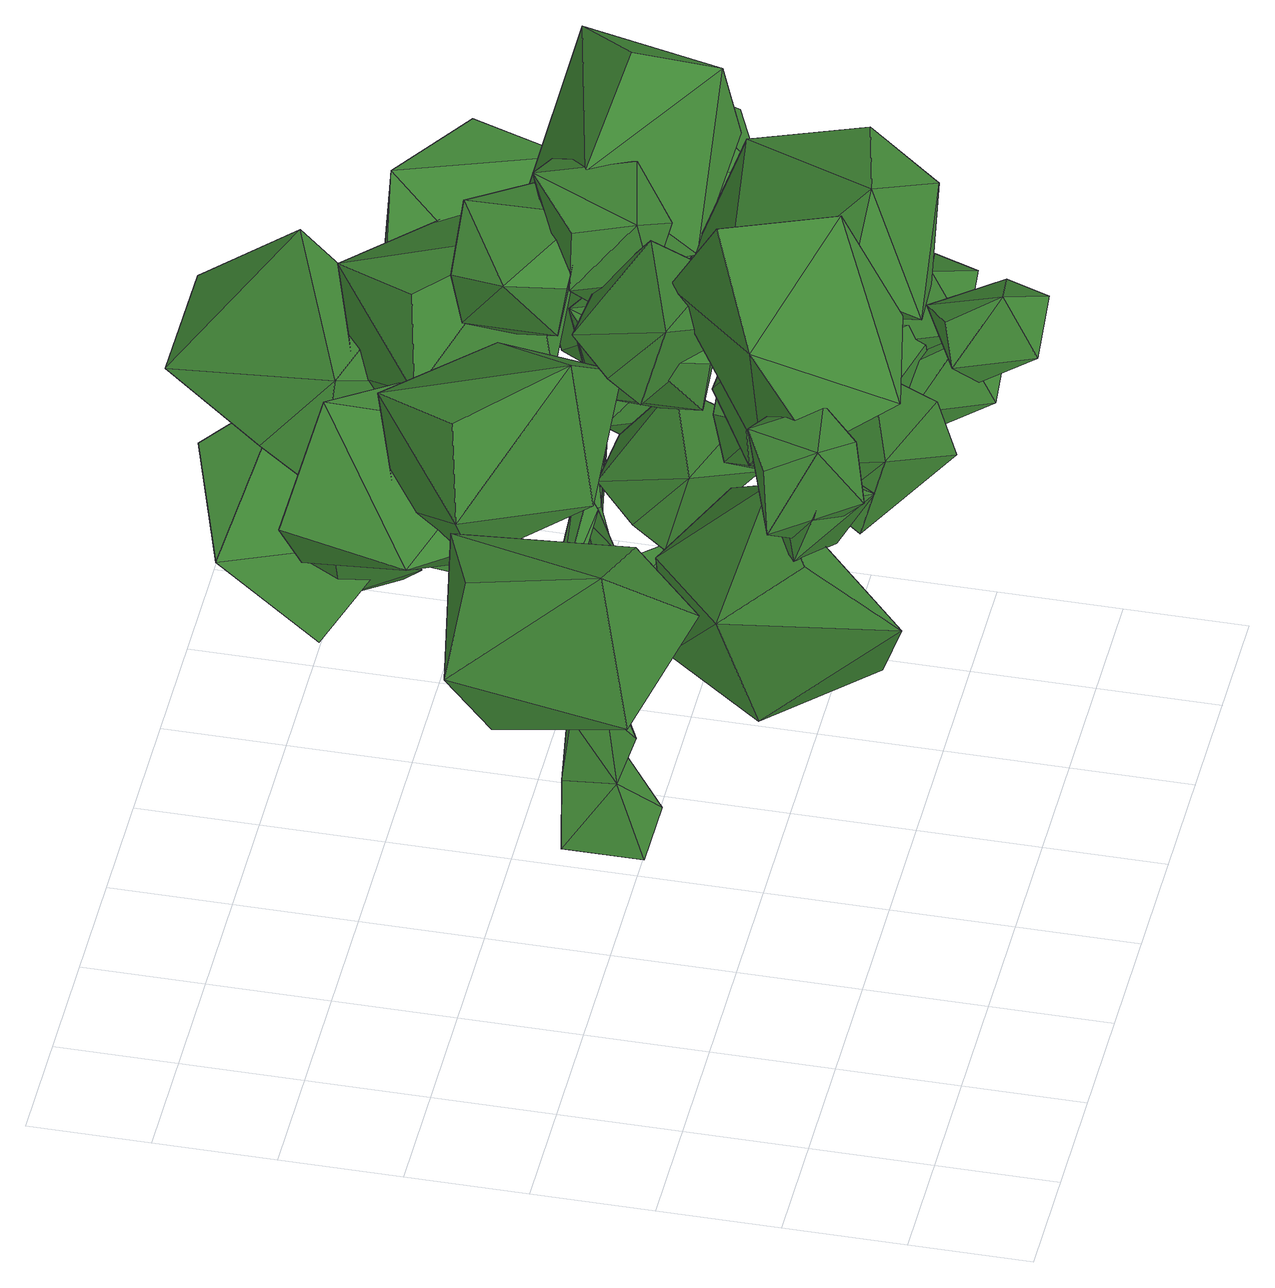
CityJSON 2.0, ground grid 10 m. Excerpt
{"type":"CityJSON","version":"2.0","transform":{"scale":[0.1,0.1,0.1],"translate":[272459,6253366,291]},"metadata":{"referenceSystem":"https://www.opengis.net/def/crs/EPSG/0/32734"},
"CityObjects":{
"tree1":{"type":"SolitaryVegetationObject","attributes":{"height":2.2,"width":0.145,"group":"standard","type":"broadleaf","footprint":[263447.32,6242790.53],"ground_height":16.09},"geometry":[{"type":"MultiSurface","lod":"2","boundaries":[[[0,1,2]],[[3,4,5]],[[0,6,7]],[[8,9,6]],[[9,10,11]],[[3,12,13]],[[2,8,0]],[[14,15,8]],[[15,16,10]],[[17,18,19]],[[2,20,14]],[[20,21,14]],[[22,16,21]],[[23,24,25]],[[7,20,1]],[[22,26,9]],[[9,23,22]],[[11,27,23]],[[28,29,30]],[[25,31,32]],[[33,34,35]],[[5,36,37]],[[38,39,40]],[[34,41,35]],[[28,38,34]],[[31,41,29]],[[39,42,43]],[[41,44,29]],[[29,39,30]],[[41,40,45]],[[46,42,47]],[[40,47,45]],[[39,46,40]],[[44,47,42]],[[48,49,50]],[[11,48,51]],[[11,12,3]],[[10,13,48]],[[52,53,54]],[[51,50,55]],[[12,55,52]],[[12,49,13]],[[56,57,58]],[[52,59,49]],[[49,56,50]],[[55,56,53]],[[60,57,61]],[[53,58,60]],[[53,61,54]],[[54,57,59]],[[62,63,64]],[[19,65,66]],[[67,65,62]],[[17,62,68]],[[10,17,32]],[[10,66,67]],[[16,19,66]],[[32,19,25]],[[64,69,70]],[[68,71,18]],[[18,63,65]],[[68,64,72]],[[70,73,74]],[[72,75,71]],[[63,75,69]],[[64,76,72]],[[73,77,74]],[[76,78,75]],[[75,73,69]],[[76,74,77]],[[79,80,81]],[[22,81,80]],[[9,79,6]],[[20,79,81]],[[82,83,84]],[[33,85,86]],[[33,28,34]],[[87,32,31]],[[33,36,88]],[[86,82,84]],[[27,37,82]],[[89,90,91]],[[82,92,93]],[[84,89,36]],[[37,89,92]],[[94,91,90]],[[89,95,92]],[[83,94,90]],[[93,95,94]],[[86,24,27]],[[86,85,24]],[[85,25,24]],[[5,87,88]],[[5,4,87]],[[4,32,87]],[[0,7,1]],[[0,8,6]],[[8,15,9]],[[9,15,10]],[[13,32,4]],[[4,3,13]],[[2,14,8]],[[14,21,15]],[[15,21,16]],[[17,68,18]],[[2,1,20]],[[20,22,21]],[[22,23,16]],[[25,16,23]],[[23,27,24]],[[7,6,20]],[[22,80,26]],[[9,11,23]],[[11,3,27]],[[28,31,29]],[[25,35,31]],[[35,25,85]],[[85,33,35]],[[37,3,5]],[[5,88,36]],[[38,30,39]],[[34,38,41]],[[28,30,38]],[[31,35,41]],[[39,44,42]],[[41,45,44]],[[29,44,39]],[[41,38,40]],[[46,43,42]],[[40,46,47]],[[39,43,46]],[[44,45,47]],[[48,13,49]],[[11,10,48]],[[11,51,12]],[[10,32,13]],[[52,55,53]],[[51,48,50]],[[12,51,55]],[[12,52,49]],[[56,59,57]],[[52,54,59]],[[49,59,56]],[[55,50,56]],[[60,58,57]],[[53,56,58]],[[53,60,61]],[[54,61,57]],[[62,65,63]],[[19,18,65]],[[67,66,65]],[[17,67,62]],[[10,67,17]],[[10,16,66]],[[16,25,19]],[[32,17,19]],[[64,63,69]],[[68,72,71]],[[18,71,63]],[[68,62,64]],[[70,69,73]],[[72,76,75]],[[63,71,75]],[[64,70,76]],[[73,78,77]],[[76,77,78]],[[75,78,73]],[[76,70,74]],[[79,26,80]],[[22,20,81]],[[9,26,79]],[[20,6,79]],[[82,93,83]],[[33,88,28]],[[28,88,31]],[[88,87,31]],[[33,84,36]],[[84,33,86]],[[86,27,82]],[[27,3,37]],[[89,83,90]],[[82,37,92]],[[84,83,89]],[[37,36,89]],[[94,95,91]],[[89,91,95]],[[83,93,94]],[[93,92,95]],[[96,97,98]],[[99,100,101]],[[102,103,104]],[[96,98,104]],[[105,106,107]],[[108,109,110]],[[111,112,113]],[[105,107,113]],[[114,115,116]],[[117,118,119]],[[120,121,122]],[[114,116,122]],[[123,124,125]],[[126,127,128]],[[129,130,131]],[[123,125,131]],[[132,133,134]],[[135,136,137]],[[138,139,140]],[[132,134,140]],[[141,142,143]],[[144,145,146]],[[147,148,149]],[[141,143,149]],[[150,151,152]],[[153,154,155]],[[156,157,158]],[[150,152,158]],[[159,160,161]],[[162,163,164]],[[165,166,167]],[[159,161,167]],[[168,169,170]],[[171,172,173]],[[174,175,176]],[[168,170,176]],[[177,178,179]],[[180,181,182]],[[183,184,185]],[[177,179,185]],[[186,187,188]],[[189,190,191]],[[192,193,194]],[[186,188,194]],[[195,196,197]],[[198,199,200]],[[201,202,203]],[[195,197,203]],[[204,205,206]],[[207,208,209]],[[210,211,212]],[[204,206,212]],[[213,214,215]],[[216,217,218]],[[219,220,221]],[[213,215,221]],[[222,223,224]],[[225,226,227]],[[228,229,230]],[[222,224,230]],[[231,232,233]],[[234,235,236]],[[237,238,239]],[[231,233,239]],[[240,241,242]],[[243,244,245]],[[246,247,248]],[[240,242,248]],[[249,250,251]],[[252,253,254]],[[255,256,257]],[[249,251,257]],[[258,259,260]],[[261,262,263]],[[264,265,266]],[[258,260,266]],[[267,268,269]],[[270,271,272]],[[273,274,275]],[[267,269,275]],[[276,277,278]],[[279,280,281]],[[282,283,284]],[[276,278,284]],[[285,286,287]],[[288,289,290]],[[291,292,293]],[[285,287,293]],[[294,295,296]],[[297,298,299]],[[300,301,302]],[[294,296,302]],[[303,304,305]],[[306,307,308]],[[309,310,311]],[[303,305,311]],[[312,313,314]],[[315,316,317]],[[318,319,320]],[[312,314,320]],[[321,322,323]],[[324,325,326]],[[327,328,329]],[[321,323,329]],[[330,331,332]],[[333,334,335]],[[336,337,338]],[[330,332,338]],[[339,340,341]],[[342,343,344]],[[345,346,347]],[[339,341,347]],[[348,349,350]],[[351,352,353]],[[354,355,356]],[[348,350,356]],[[357,358,359]],[[360,361,362]],[[363,364,365]],[[357,359,365]],[[366,367,368]],[[369,370,371]],[[372,373,374]],[[366,368,374]],[[375,376,377]],[[378,379,380]],[[381,382,383]],[[375,377,383]],[[384,385,386]],[[387,388,389]],[[390,391,392]],[[384,386,392]],[[393,394,395]],[[396,397,398]],[[399,400,401]],[[393,395,401]],[[402,403,404]],[[405,406,407]],[[408,409,410]],[[402,404,410]],[[411,412,413]],[[414,415,416]],[[417,418,419]],[[411,413,419]],[[419,416,417]],[[419,413,416]],[[413,414,416]],[[419,412,411]],[[419,418,412]],[[418,420,412]],[[416,418,417]],[[416,415,418]],[[415,420,418]],[[413,415,414]],[[413,412,415]],[[412,420,415]],[[410,407,408]],[[410,404,407]],[[404,405,407]],[[410,403,402]],[[410,409,403]],[[409,421,403]],[[407,409,408]],[[407,406,409]],[[406,421,409]],[[404,406,405]],[[404,403,406]],[[403,421,406]],[[401,398,399]],[[401,395,398]],[[395,396,398]],[[401,394,393]],[[401,400,394]],[[400,422,394]],[[398,400,399]],[[398,397,400]],[[397,422,400]],[[395,397,396]],[[395,394,397]],[[394,422,397]],[[392,389,390]],[[392,386,389]],[[386,387,389]],[[392,385,384]],[[392,391,385]],[[391,423,385]],[[389,391,390]],[[389,388,391]],[[388,423,391]],[[386,388,387]],[[386,385,388]],[[385,423,388]],[[383,380,381]],[[383,377,380]],[[377,378,380]],[[383,376,375]],[[383,382,376]],[[382,424,376]],[[380,382,381]],[[380,379,382]],[[379,424,382]],[[377,379,378]],[[377,376,379]],[[376,424,379]],[[374,371,372]],[[374,368,371]],[[368,369,371]],[[374,367,366]],[[374,373,367]],[[373,425,367]],[[371,373,372]],[[371,370,373]],[[370,425,373]],[[368,370,369]],[[368,367,370]],[[367,425,370]],[[365,362,363]],[[365,359,362]],[[359,360,362]],[[365,358,357]],[[365,364,358]],[[364,426,358]],[[362,364,363]],[[362,361,364]],[[361,426,364]],[[359,361,360]],[[359,358,361]],[[358,426,361]],[[356,353,354]],[[356,350,353]],[[350,351,353]],[[356,349,348]],[[356,355,349]],[[355,427,349]],[[353,355,354]],[[353,352,355]],[[352,427,355]],[[350,352,351]],[[350,349,352]],[[349,427,352]],[[347,344,345]],[[347,341,344]],[[341,342,344]],[[347,340,339]],[[347,346,340]],[[346,428,340]],[[344,346,345]],[[344,343,346]],[[343,428,346]],[[341,343,342]],[[341,340,343]],[[340,428,343]],[[338,335,336]],[[338,332,335]],[[332,333,335]],[[338,331,330]],[[338,337,331]],[[337,429,331]],[[335,337,336]],[[335,334,337]],[[334,429,337]],[[332,334,333]],[[332,331,334]],[[331,429,334]],[[329,326,327]],[[329,323,326]],[[323,324,326]],[[329,322,321]],[[329,328,322]],[[328,430,322]],[[326,328,327]],[[326,325,328]],[[325,430,328]],[[323,325,324]],[[323,322,325]],[[322,430,325]],[[320,317,318]],[[320,314,317]],[[314,315,317]],[[320,313,312]],[[320,319,313]],[[319,431,313]],[[317,319,318]],[[317,316,319]],[[316,431,319]],[[314,316,315]],[[314,313,316]],[[313,431,316]],[[311,308,309]],[[311,305,308]],[[305,306,308]],[[311,304,303]],[[311,310,304]],[[310,432,304]],[[308,310,309]],[[308,307,310]],[[307,432,310]],[[305,307,306]],[[305,304,307]],[[304,432,307]],[[302,299,300]],[[302,296,299]],[[296,297,299]],[[302,295,294]],[[302,301,295]],[[301,433,295]],[[299,301,300]],[[299,298,301]],[[298,433,301]],[[296,298,297]],[[296,295,298]],[[295,433,298]],[[293,290,291]],[[293,287,290]],[[287,288,290]],[[293,286,285]],[[293,292,286]],[[292,434,286]],[[290,292,291]],[[290,289,292]],[[289,434,292]],[[287,289,288]],[[287,286,289]],[[286,434,289]],[[284,281,282]],[[284,278,281]],[[278,279,281]],[[284,277,276]],[[284,283,277]],[[283,435,277]],[[281,283,282]],[[281,280,283]],[[280,435,283]],[[278,280,279]],[[278,277,280]],[[277,435,280]],[[275,272,273]],[[275,269,272]],[[269,270,272]],[[275,268,267]],[[275,274,268]],[[274,436,268]],[[272,274,273]],[[272,271,274]],[[271,436,274]],[[269,271,270]],[[269,268,271]],[[268,436,271]],[[266,263,264]],[[266,260,263]],[[260,261,263]],[[266,259,258]],[[266,265,259]],[[265,437,259]],[[263,265,264]],[[263,262,265]],[[262,437,265]],[[260,262,261]],[[260,259,262]],[[259,437,262]],[[257,254,255]],[[257,251,254]],[[251,252,254]],[[257,250,249]],[[257,256,250]],[[256,438,250]],[[254,256,255]],[[254,253,256]],[[253,438,256]],[[251,253,252]],[[251,250,253]],[[250,438,253]],[[248,245,246]],[[248,242,245]],[[242,243,245]],[[248,241,240]],[[248,247,241]],[[247,439,241]],[[245,247,246]],[[245,244,247]],[[244,439,247]],[[242,244,243]],[[242,241,244]],[[241,439,244]],[[239,236,237]],[[239,233,236]],[[233,234,236]],[[239,232,231]],[[239,238,232]],[[238,440,232]],[[236,238,237]],[[236,235,238]],[[235,440,238]],[[233,235,234]],[[233,232,235]],[[232,440,235]],[[230,227,228]],[[230,224,227]],[[224,225,227]],[[230,223,222]],[[230,229,223]],[[229,441,223]],[[227,229,228]],[[227,226,229]],[[226,441,229]],[[224,226,225]],[[224,223,226]],[[223,441,226]],[[221,218,219]],[[221,215,218]],[[215,216,218]],[[221,214,213]],[[221,220,214]],[[220,442,214]],[[218,220,219]],[[218,217,220]],[[217,442,220]],[[215,217,216]],[[215,214,217]],[[214,442,217]],[[212,209,210]],[[212,206,209]],[[206,207,209]],[[212,205,204]],[[212,211,205]],[[211,443,205]],[[209,211,210]],[[209,208,211]],[[208,443,211]],[[206,208,207]],[[206,205,208]],[[205,443,208]],[[203,200,201]],[[203,197,200]],[[197,198,200]],[[203,196,195]],[[203,202,196]],[[202,444,196]],[[200,202,201]],[[200,199,202]],[[199,444,202]],[[197,199,198]],[[197,196,199]],[[196,444,199]],[[194,191,192]],[[194,188,191]],[[188,189,191]],[[194,187,186]],[[194,193,187]],[[193,445,187]],[[191,193,192]],[[191,190,193]],[[190,445,193]],[[188,190,189]],[[188,187,190]],[[187,445,190]],[[185,182,183]],[[185,179,182]],[[179,180,182]],[[185,178,177]],[[185,184,178]],[[184,446,178]],[[182,184,183]],[[182,181,184]],[[181,446,184]],[[179,181,180]],[[179,178,181]],[[178,446,181]],[[176,173,174]],[[176,170,173]],[[170,171,173]],[[176,169,168]],[[176,175,169]],[[175,447,169]],[[173,175,174]],[[173,172,175]],[[172,447,175]],[[170,172,171]],[[170,169,172]],[[169,447,172]],[[167,164,165]],[[167,161,164]],[[161,162,164]],[[167,160,159]],[[167,166,160]],[[166,448,160]],[[164,166,165]],[[164,163,166]],[[163,448,166]],[[161,163,162]],[[161,160,163]],[[160,448,163]],[[158,155,156]],[[158,152,155]],[[152,153,155]],[[158,151,150]],[[158,157,151]],[[157,449,151]],[[155,157,156]],[[155,154,157]],[[154,449,157]],[[152,154,153]],[[152,151,154]],[[151,449,154]],[[149,146,147]],[[149,143,146]],[[143,144,146]],[[149,142,141]],[[149,148,142]],[[148,450,142]],[[146,148,147]],[[146,145,148]],[[145,450,148]],[[143,145,144]],[[143,142,145]],[[142,450,145]],[[140,137,138]],[[140,134,137]],[[134,135,137]],[[140,133,132]],[[140,139,133]],[[139,451,133]],[[137,139,138]],[[137,136,139]],[[136,451,139]],[[134,136,135]],[[134,133,136]],[[133,451,136]],[[131,128,129]],[[131,125,128]],[[125,126,128]],[[131,124,123]],[[131,130,124]],[[130,452,124]],[[128,130,129]],[[128,127,130]],[[127,452,130]],[[125,127,126]],[[125,124,127]],[[124,452,127]],[[122,119,120]],[[122,116,119]],[[116,117,119]],[[122,115,114]],[[122,121,115]],[[121,453,115]],[[119,121,120]],[[119,118,121]],[[118,453,121]],[[116,118,117]],[[116,115,118]],[[115,453,118]],[[113,110,111]],[[113,107,110]],[[107,108,110]],[[113,106,105]],[[113,112,106]],[[112,454,106]],[[110,112,111]],[[110,109,112]],[[109,454,112]],[[107,109,108]],[[107,106,109]],[[106,454,109]],[[104,101,102]],[[104,98,101]],[[98,99,101]],[[104,97,96]],[[104,103,97]],[[103,455,97]],[[101,103,102]],[[101,100,103]],[[100,455,103]],[[98,100,99]],[[98,97,100]],[[97,455,100]]]}]}
},
"vertices":[
[387,365,8],[321,299,8],[321,365,8],[369,329,251],[364,341,251],[365,329,262],[376,327,68],[387,299,8],[371,372,67],[372,343,126],[361,353,214],[374,328,216],[433,357,262],[427,369,258],[332,367,67],[364,368,127],[334,354,187],[351,388,241],[333,438,282],[341,381,238],[336,324,68],[335,360,127],[341,333,133],[347,325,187],[341,322,243],[335,333,241],[361,327,124],[350,314,246],[323,330,328],[258,342,408],[262,331,416],[314,344,323],[354,348,247],[342,314,265],[312,320,321],[303,333,316],[395,274,281],[403,274,266],[257,322,405],[154,331,393],[152,324,384],[254,333,398],[98,335,425],[100,332,427],[152,340,386],[150,333,378],[98,329,424],[96,332,422],[436,371,245],[468,370,308],[480,372,304],[441,358,247],[470,361,311],[465,349,368],[454,348,372],[482,362,306],[463,358,367],[511,362,413],[513,362,411],[453,357,370],[514,359,412],[511,359,414],[354,450,263],[327,490,269],[346,492,269],[329,446,262],[339,391,214],[355,391,224],[347,440,284],[332,524,250],[348,526,250],[329,494,284],[340,495,285],[330,573,275],[338,574,276],[334,529,264],[344,530,264],[336,571,283],[331,570,282],[362,319,109],[347,317,123],[343,310,110],[389,262,262],[417,213,310],[382,263,276],[337,322,252],[346,313,255],[358,339,260],[359,328,271],[427,224,313],[435,189,369],[439,195,370],[438,218,304],[427,207,302],[440,186,367],[445,191,368],[595,388,450],[561,316,521],[612,348,380],[562,300,338],[526,224,405],[502,354,329],[463,395,388],[424,323,457],[530,428,421],[164,381,425],[176,275,440],[114,391,362],[39,360,352],[47,254,364],[8,391,421],[37,380,497],[44,274,514],[112,408,482],[251,215,450],[285,148,374],[194,263,417],[126,239,379],[155,173,300],[97,194,440],[134,132,478],[163,61,403],[201,174,500],[467,151,650],[477,251,613],[388,133,654],[333,139,594],[338,239,555],[373,90,542],[450,99,515],[459,197,473],[484,100,589],[317,93,590],[312,141,686],[241,79,565],[180,134,559],[170,183,653],[220,184,509],[292,220,521],[286,272,614],[333,151,534],[468,249,349],[403,212,364],[492,263,400],[505,227,444],[442,189,462],[539,191,412],[524,163,364],[461,122,380],[507,209,334],[536,385,544],[601,347,559],[537,399,488],[544,363,442],[609,325,453],[500,327,456],[492,298,506],[556,258,519],[494,345,540],[189,371,425],[111,443,440],[234,396,362],[270,468,352],[195,544,364],[313,465,421],[285,455,497],[211,530,514],[246,385,482],[255,590,425],[315,678,440],[286,549,362],[363,524,352],[427,609,364],[366,480,421],[352,507,497],[415,592,514],[277,535,482],[480,370,472],[382,409,487],[514,409,409],[521,489,399],[424,533,411],[563,502,468],[540,482,544],[444,526,561],[529,403,529],[373,551,512],[446,475,526],[327,530,448],[286,459,439],[356,379,450],[243,465,508],[272,473,583],[341,394,601],[315,541,568],[232,489,504],[305,412,519],[185,467,441],[145,397,431],[215,317,443],[102,402,500],[131,411,576],[200,331,593],[174,479,561],[465,340,694],[377,358,642],[499,275,662],[517,264,585],[430,280,530],[562,328,578],[542,403,593],[456,424,537],[520,391,668],[312,651,372],[223,618,329],[345,589,409],[363,519,377],[276,481,333],[408,548,319],[388,601,264],[303,566,216],[366,657,315],[300,352,642],[351,394,655],[292,352,591],[326,343,554],[378,385,564],[340,297,571],[358,285,618],[412,324,630],[318,304,644],[359,336,462],[410,378,475],[350,337,412],[385,327,375],[437,369,384],[399,281,392],[417,269,438],[470,309,450],[377,288,464],[259,436,458],[310,478,471],[251,436,408],[286,427,371],[338,468,380],[299,380,388],[318,368,434],[371,408,446],[278,388,461],[247,481,366],[306,495,397],[227,525,350],[250,559,319],[309,576,348],[260,527,281],[287,483,284],[347,497,311],[258,462,320],[282,352,601],[344,351,626],[261,398,612],[281,444,600],[343,447,625],[285,436,550],[310,398,526],[373,399,548],[285,360,550],[282,144,497],[344,143,522],[261,190,508],[281,236,496],[343,238,521],[285,228,446],[310,189,422],[373,190,444],[285,151,447],[282,238,545],[344,237,570],[261,284,556],[281,330,544],[343,333,569],[285,322,494],[310,284,471],[373,284,493],[285,245,495],[214,131,474],[218,86,524],[250,167,482],[300,160,490],[307,116,541],[308,134,446],[285,91,430],[292,45,479],[237,110,433],[451,368,528],[455,323,579],[487,404,537],[537,397,545],[544,354,596],[546,371,501],[522,329,485],[529,282,534],[475,347,488],[232,309,558],[236,264,609],[268,345,567],[318,338,574],[325,295,625],[327,313,531],[303,270,515],[310,224,564],[255,288,517],[273,298,381],[277,254,432],[309,334,390],[359,327,398],[366,284,449],[367,302,354],[344,259,338],[351,213,387],[296,277,341],[364,246,471],[368,201,521],[399,282,479],[450,275,487],[457,232,538],[458,249,443],[435,207,428],[441,160,476],[387,225,430],[239,461,376],[243,417,426],[275,498,384],[325,491,392],[332,447,443],[334,465,348],[310,422,332],[317,376,381],[263,441,335],[467,202,438],[525,176,416],[430,189,404],[418,142,388],[475,114,364],[410,122,435],[442,121,474],[499,92,454],[450,172,476],[448,144,496],[464,102,516],[478,165,486],[507,154,464],[526,112,483],[486,144,434],[457,119,433],[474,76,451],[437,136,460],[448,121,429],[464,79,450],[478,142,419],[507,131,398],[526,89,417],[486,121,368],[457,96,367],[474,53,385],[437,113,394],[399,77,521],[415,35,541],[429,98,511],[458,87,489],[477,45,508],[437,77,459],[408,52,458],[425,9,476],[388,69,485],[322,158,510],[272,136,530],[313,183,474],[284,217,471],[232,197,490],[302,241,504],[309,228,546],[258,209,568],[334,192,536],[227,103,480],[185,87,518],[207,122,445],[177,155,445],[134,140,482],[204,184,467],[223,179,506],[182,165,545],[245,141,496],[589,312,405],[635,346,413],[557,324,434],[541,365,440],[585,401,451],[527,371,398],[553,369,361],[598,405,369],[567,327,368],[546,288,387],[580,314,348],[541,315,422],[527,357,421],[560,387,383],[488,348,401],[482,328,362],[513,356,322],[504,291,373],[171,99,579],[168,92,521],[201,131,587],[202,172,571],[199,168,513],[161,183,586],[123,162,577],[117,158,519],[136,122,592],[159,137,484],[570,369,328],[632,405,416],[143,122,536],[225,169,541],[449,5,520],[498,49,428],[498,72,495],[533,111,398],[301,388,446],[425,172,541],[335,224,451],[294,235,628],[513,294,598],[276,57,543],[390,285,558],[390,191,510],[390,399,614],[355,531,368],[370,475,439],[469,376,443],[410,391,623],[218,535,267],[371,365,539],[281,308,526],[422,371,534],[361,514,495],[422,675,448],[129,548,448],[626,288,518],[398,152,412],[252,227,706],[429,286,524],[219,88,315],[94,207,448],[483,245,501]
]}
